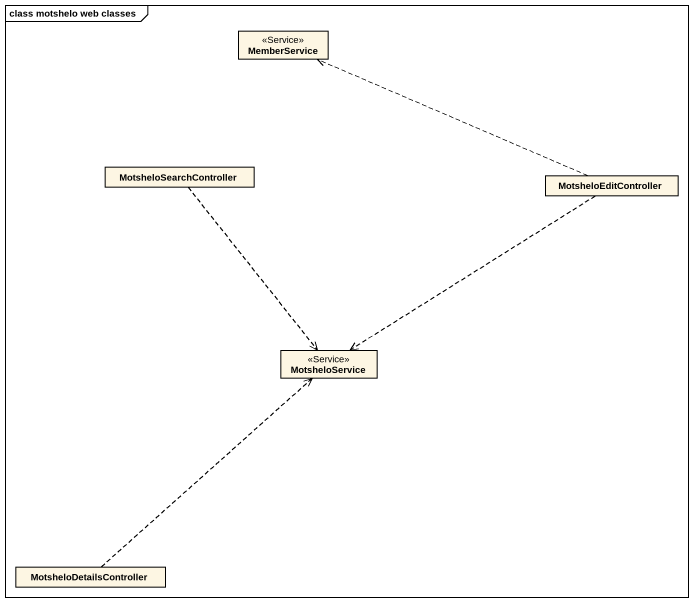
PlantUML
@startuml
mainframe class motshelo web classes
hide circle
hide empty members
class MemberService <<Service>>
class MotsheloSearchController
class MotsheloEditController
class MotsheloService <<Service>>
class MotsheloDetailsController
MotsheloSearchController ..> MotsheloService
MotsheloEditController .left.> MemberService
MotsheloEditController ..> MotsheloService
MotsheloDetailsController .up.> MotsheloService
@enduml
